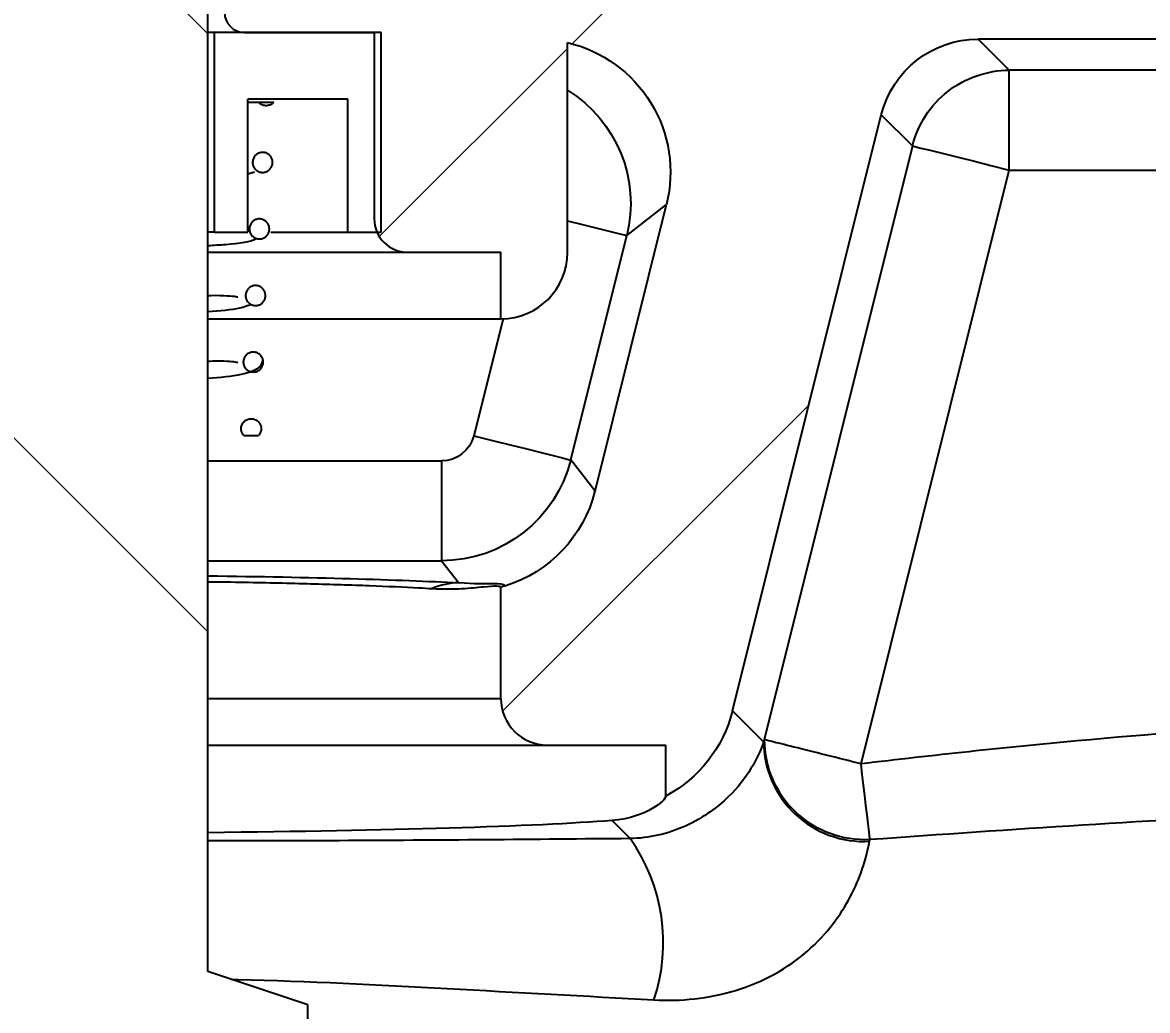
# Model space of a CAD drawing. Extents: x 0 to 1128, y 0 to 827.
# Drawn here: x 650.46 to 667.37, y 228.65 to 243.5 of the extents above; entities that cross this region are included whole.
import ezdxf

# ---------------------------------------------------------------- set-up
doc = ezdxf.new("R2010")
doc.units = 0
doc.header["$LTSCALE"] = 4
doc.header["$MEASUREMENT"] = 0
doc.header["$PDMODE"] = 3
doc.header["$PDSIZE"] = -10
doc.layers.get('0').update_dxf_attribs({"linetype": 'CONTINUOUS'})
doc.layers.get('DEFPOINTS').update_dxf_attribs({"linetype": 'CONTINUOUS'})
doc.styles.add('Daelim Dimension', font='')
doc.styles.get('Daelim Dimension').set_extended_font_data('나눔고딕')
doc.dimstyles.new('DEFAULT', dxfattribs={"dimscale": 2, "dimtxt": 2, "dimasz": 2, "dimexe": 0, "dimexo": 2, "dimgap": 1, "dimtad": 1, "dimdec": 1, "dimzin": 9, "dimdsep": 46, "dimtxsty": 'Daelim Dimension', "dimcen": 0.5, "dimclrd": 252, "dimclre": 252, "dimclrt": 3, "dimadec": 1, "dimazin": 0, "dimtfac": 1, "dimtdec": 1, "dimtix": 1, "dimtmove": 0, "dimatfit": 3, "dimfxl": 1, "dimtolj": 1, "dimtzin": 1, "dimlwd": 9, "dimlwe": 9, "dimarcsym": 0})
pattern_1 = [(45, (206.573, -181.995), (-4.494825, 4.494825), [])]

# ---------------------------------------------------------------- blocks, each defined once
blk = doc.blocks.new('*D27')
at = {"color": 5, "lineweight": 9, "ltscale": 0.5, "transparency": 16777216}
for p, q in [((717.078, 227.492), (717.078, 186.716)), ((650.744, 202.166), (650.744, 186.716)), ((654.744, 188.716), (713.078, 188.716))]:
    blk.add_line(p, q, dxfattribs=at)
at = {"color": 5, "ltscale": 0.5, "transparency": 16777216}
for points in [[(654.744, 189.383), (654.744, 188.049), (650.744, 188.716)], [(713.078, 189.383), (713.078, 188.049), (717.078, 188.716)]]:
    blk.add_solid(points, dxfattribs=at)
at = {"layer": 'DEFPOINTS', "color": 0, "ltscale": 0.5, "transparency": 16777216}
for p in [(717.078, 231.492), (650.744, 206.166), (717.078, 188.716)]:
    blk.add_point(p, dxfattribs=at)
at = {"color": 7, "ltscale": 0.5, "transparency": 16777216, "insert": (683.911, 196.159), "char_height": 10, "attachment_point": 5, "style": 'Daelim Dimension'}
blk.add_mtext('\\A1;66', dxfattribs=at)
blk = doc.blocks.new('*D29')
at = {"color": 5, "lineweight": 9, "ltscale": 0.5, "transparency": 16777216}
for p, q in [((587.943, 234.199), (587.943, 134.501)), ((796.346, 158.527), (796.346, 134.501)), ((792.346, 136.501), (591.943, 136.501))]:
    blk.add_line(p, q, dxfattribs=at)
at = {"color": 5, "ltscale": 0.5, "transparency": 16777216}
for points in [[(591.943, 137.167), (591.943, 135.834), (587.943, 136.501)], [(792.346, 137.167), (792.346, 135.834), (796.346, 136.501)]]:
    blk.add_solid(points, dxfattribs=at)
at = {"layer": 'DEFPOINTS', "color": 0, "ltscale": 0.5, "transparency": 16777216}
for p in [(587.943, 238.199), (796.346, 162.527), (587.943, 136.501)]:
    blk.add_point(p, dxfattribs=at)
at = {"color": 7, "ltscale": 0.5, "transparency": 16777216, "insert": (692.145, 143.944), "char_height": 10, "attachment_point": 5, "style": 'Daelim Dimension'}
blk.add_mtext('\\A1;208', dxfattribs=at)
blk = doc.blocks.new('*D31')
at = {"color": 5, "lineweight": 9, "ltscale": 0.5, "transparency": 16777216}
for p, q in [((628.986, 291.801), (628.986, 327.879)), ((796.346, 226.827), (796.346, 327.879)), ((792.346, 325.879), (632.986, 325.879))]:
    blk.add_line(p, q, dxfattribs=at)
at = {"color": 5, "ltscale": 0.5, "transparency": 16777216}
for points in [[(632.986, 326.546), (632.986, 325.213), (628.986, 325.879)], [(792.346, 326.546), (792.346, 325.213), (796.346, 325.879)]]:
    blk.add_solid(points, dxfattribs=at)
at = {"layer": 'DEFPOINTS', "color": 0, "ltscale": 0.5, "transparency": 16777216}
for p in [(628.986, 325.879), (628.986, 287.801), (796.346, 222.827)]:
    blk.add_point(p, dxfattribs=at)
at = {"color": 7, "ltscale": 0.5, "transparency": 16777216, "insert": (712.666, 333.323), "char_height": 10, "attachment_point": 5, "style": 'Daelim Dimension'}
blk.add_mtext('\\A1;167', dxfattribs=at)

msp = doc.modelspace()

# ---------------------------------------------------------------- hatches: boundary and pattern name
at = {"linetype": 'Continuous', "lineweight": 18}
h = msp.add_hatch(dxfattribs=at)
h.set_pattern_fill('ANSI31', scale=50.853136, style=0)
h.set_pattern_definition(pattern_1)
edge = h.paths.add_edge_path(flags=0)
edge.add_spline(control_points=[(703.915, 250.132), (703.869, 250.112), (703.823, 250.094), (703.776, 250.078), (703.714, 250.056), (703.65, 250.037), (703.586, 250.021)], knot_values=[0.002326, 0.002326, 0.002326, 0.002326, 0.002474, 0.002474, 0.002474, 0.002673, 0.002673, 0.002673, 0.002673], weights=[1, 1, 1, 1, 1, 1, 1], degree=3, periodic=0)
edge.add_spline(control_points=[(703.586, 250.021), (703.368, 249.969), (703.156, 249.877), (702.969, 249.756), (702.781, 249.634), (702.611, 249.478), (702.474, 249.301), (702.337, 249.123), (702.229, 248.92), (702.158, 248.708), (702.137, 248.643), (702.119, 248.577), (702.104, 248.51)], knot_values=[0, 0, 0, 0, 0.000671, 0.000671, 0.000671, 0.001342, 0.001342, 0.001342, 0.002013, 0.002013, 0.002013, 0.002216, 0.002216, 0.002216, 0.002216], weights=[1, 1, 1, 1, 1, 1, 1, 1, 1, 1, 1, 1, 1], degree=3, periodic=0)
edge.add_arc((695.556, 249.961), 6.707, 270, 347.5006, ccw=False)
edge.add_line((695.556, 243.254), (664.824, 243.254))
edge.add_ellipse((664.826, 241.752), major_axis=(1.063, -1.063), ratio=0.998783, start_angle=135.0349, end_angle=210.9569)
edge.add_line((663.368, 242.117), (661.133, 233.158))
edge.add_ellipse((659.189, 233.646), major_axis=(1.417, -1.417), ratio=0.998783, start_angle=-17.0414, end_angle=30.9569, ccw=False)
edge.add_line((660.129, 231.876), (660.129, 232.643))
edge.add_line((660.129, 232.643), (658.352, 232.643))
edge.add_arc((658.352, 233.344), 0.701, 180, 270, ccw=False)
edge.add_line((657.652, 233.344), (657.652, 235.014))
edge.add_spline(control_points=[(657.652, 235.014), (657.671, 235.021), (657.691, 235.028), (657.712, 235.034)], knot_values=[0.001091, 0.001091, 0.001091, 0.001091, 0.001154, 0.001154, 0.001154, 0.001154], weights=[1, 1, 1, 1], degree=3, periodic=0)
edge.add_ellipse((657.122, 236.949), major_axis=(1.234, -1.579), ratio=0.99902, start_angle=339.0884, end_angle=397.9667)
edge.add_line((659.066, 236.462), (660.14, 240.769))
edge.add_ellipse((658.196, 241.251), major_axis=(1.58, 1.234), ratio=0.998395, start_angle=308.0384, end_angle=398.8553)
edge.add_line((658.653, 243.202), (658.653, 240.051))
edge.add_arc((657.652, 240.051), 1.001, 270, 360, ccw=False)
edge.add_line((657.652, 239.05), (657.652, 239.05))
edge.add_line((657.652, 239.05), (657.652, 240.051))
edge.add_line((657.652, 240.051), (656.25, 240.051))
edge.add_arc((656.25, 240.552), 0.501, 180, 270, ccw=False)
edge.add_line((655.75, 240.552), (655.75, 243.355))
edge.add_line((655.75, 243.355), (653.798, 243.355))
edge.add_arc((653.798, 243.655), 0.3, 180, 270, ccw=False)
edge.add_line((653.497, 243.655), (653.497, 245.957))
edge.add_line((653.497, 245.957), (695.556, 245.957))
edge.add_arc((695.556, 249.961), 4.004, 270, 360)
edge.add_line((699.56, 249.961), (699.56, 262.475))
edge.add_line((699.56, 262.475), (700.061, 262.975))
edge.add_line((700.061, 262.975), (701.937, 262.975))
edge.add_line((701.937, 262.975), (703.189, 261.724))
edge.add_line((703.189, 261.724), (703.189, 255.968))
edge.add_line((703.189, 255.968), (703.83, 254.783))
edge.add_arc((703.214, 254.449), 0.701, 360, 388.4205, ccw=False)
edge.add_line((703.915, 254.449), (703.915, 250.132))
h = msp.add_hatch(dxfattribs=at)
h.set_pattern_fill('ANSI31', scale=50.853136, style=0)
h.set_pattern_definition(pattern_1)
edge = h.paths.add_edge_path(flags=0)
edge.add_line((704.315, 233.242), (704.315, 231.742))
edge.add_line((704.315, 231.742), (729.842, 231.742))
edge.add_line((729.842, 231.742), (729.842, 234.276))
edge.add_ellipse((728.089, 235.247), major_axis=(1.417, -1.417), ratio=0.998783, start_angle=16.0191, end_angle=44.9651)
edge.add_line((730.092, 235.245), (730.092, 244.459))
edge.add_line((730.092, 244.459), (730.242, 244.459))
edge.add_line((730.242, 244.459), (730.242, 254.449))
edge.add_arc((730.943, 254.449), 0.701, 511.5795, 540, ccw=False)
edge.add_line((730.326, 254.783), (730.968, 255.968))
edge.add_line((730.968, 255.968), (730.968, 261.724))
edge.add_line((730.968, 261.724), (732.219, 262.975))
edge.add_line((732.219, 262.975), (734.096, 262.975))
edge.add_line((734.096, 262.975), (734.597, 262.475))
edge.add_line((734.597, 262.475), (734.597, 249.467))
edge.add_arc((738.601, 249.467), 4.004, 540, 602.8993)
edge.add_arc((736.549, 245.457), 0.501, 360, 422.8993, ccw=False)
edge.add_line((737.049, 245.457), (737.049, 212.222))
edge.add_arc((736.549, 212.222), 0.501, 270, 360, ccw=False)
edge.add_line((736.549, 211.722), (704.523, 211.722))
edge.add_spline(control_points=[(704.523, 211.722), (704.466, 211.722), (704.408, 211.732), (704.355, 211.751), (704.302, 211.77), (704.252, 211.798), (704.208, 211.833), (704.165, 211.868), (704.127, 211.911), (704.097, 211.959), (704.068, 212.007), (704.046, 212.06), (704.034, 212.115)], knot_values=[0, 0, 0, 0, 0.000171, 0.000171, 0.000171, 0.000338, 0.000338, 0.000338, 0.000506, 0.000506, 0.000506, 0.000674, 0.000674, 0.000674, 0.000674], weights=[1, 1, 1, 1, 1, 1, 1, 1, 1, 1, 1, 1, 1], degree=3, periodic=0)
edge.add_spline(control_points=[(704.034, 212.115), (703.727, 213.515), (703.198, 214.884), (702.474, 216.121), (701.685, 217.471), (700.649, 218.694), (699.477, 219.729), (697.871, 221.147), (695.975, 222.26), (694.002, 223.096), (691.028, 224.355), (687.788, 225.045), (684.57, 225.311), (681.207, 225.588), (677.823, 225.436), (674.449, 225.436), (673.308, 225.436), (672.167, 225.459), (671.026, 225.434), (670.244, 225.417), (669.455, 225.262), (668.724, 224.986), (667.992, 224.711), (667.298, 224.305), (666.699, 223.804), (666.098, 223.301), (665.575, 222.688), (665.174, 222.015), (664.925, 221.598), (664.719, 221.151), (664.562, 220.691)], knot_values=[0.000395, 0.000395, 0.000395, 0.000395, 0.004689, 0.004689, 0.004689, 0.009368, 0.009368, 0.009368, 0.015799, 0.015799, 0.015799, 0.025522, 0.025522, 0.025522, 0.035593, 0.035593, 0.035593, 0.038999, 0.038999, 0.038999, 0.041366, 0.041366, 0.041366, 0.043733, 0.043733, 0.043733, 0.046104, 0.046104, 0.046104, 0.047574, 0.047574, 0.047574, 0.047574], weights=[1, 1, 1, 1, 1, 1, 1, 1, 1, 1, 1, 1, 1, 1, 1, 1, 1, 1, 1, 1, 1, 1, 1, 1, 1, 1, 1, 1, 1, 1, 1], degree=3, periodic=0)
edge.add_line((664.562, 220.691), (664.562, 219.93))
edge.add_spline(control_points=[(664.562, 219.93), (664.472, 219.84), (664.382, 219.751), (664.293, 219.661), (664.216, 219.584), (664.139, 219.507), (664.062, 219.43)], knot_values=[0.023427, 0.023427, 0.023427, 0.023427, 0.023808, 0.023808, 0.023808, 0.024134, 0.024134, 0.024134, 0.024134], weights=[1, 1, 1, 1, 1, 1, 1], degree=3, periodic=0)
edge.add_line((664.062, 219.43), (662.256, 219.43))
edge.add_line((662.256, 219.43), (662.256, 220.931))
edge.add_line((662.256, 220.931), (661.456, 220.931))
edge.add_arc((661.456, 221.231), 0.3, 180, 270, ccw=False)
edge.add_line((661.155, 221.231), (661.155, 222.433))
edge.add_line((661.155, 222.433), (660.129, 223.025))
edge.add_line((660.129, 223.025), (660.129, 225.963))
edge.add_spline(control_points=[(660.129, 225.963), (660.195, 225.998), (660.263, 226.027), (660.333, 226.052), (660.492, 226.108), (660.662, 226.137), (660.83, 226.137)], knot_values=[0.001632, 0.001632, 0.001632, 0.001632, 0.001855, 0.001855, 0.001855, 0.002363, 0.002363, 0.002363, 0.002363], weights=[1, 1, 1, 1, 1, 1, 1], degree=3, periodic=0)
edge.add_line((660.83, 226.137), (661.257, 226.137))
edge.add_ellipse((661.254, 224.133), major_axis=(-1.417, -1.417), ratio=0.998783, start_angle=182.2539, end_angle=224.9651, ccw=False)
edge.add_spline(control_points=[(662.615, 225.605), (662.738, 225.491), (662.883, 225.397), (663.037, 225.33), (663.191, 225.264), (663.359, 225.223), (663.526, 225.211), (663.694, 225.199), (663.866, 225.215), (664.028, 225.259), (664.19, 225.304), (664.347, 225.376), (664.486, 225.472), (664.543, 225.511), (664.597, 225.554), (664.648, 225.6)], knot_values=[0, 0, 0, 0, 0.000503, 0.000503, 0.000503, 0.001007, 0.001007, 0.001007, 0.00151, 0.00151, 0.00151, 0.002014, 0.002014, 0.002014, 0.002218, 0.002218, 0.002218, 0.002218], weights=[1, 1, 1, 1, 1, 1, 1, 1, 1, 1, 1, 1, 1, 1, 1, 1], degree=3, periodic=0)
edge.add_spline(control_points=[(664.648, 225.6), (665.098, 226.011), (665.589, 226.381), (666.108, 226.7), (667.034, 227.269), (668.071, 227.687), (669.133, 227.917), (671.605, 228.455), (674.19, 228.139), (676.72, 228.139), (679.928, 228.138), (683.156, 228.238), (686.34, 227.845), (689.608, 227.443), (692.876, 226.611), (695.863, 225.227)], knot_values=[0.015157, 0.015157, 0.015157, 0.015157, 0.017002, 0.017002, 0.017002, 0.020302, 0.020302, 0.020302, 0.028005, 0.028005, 0.028005, 0.037772, 0.037772, 0.037772, 0.047869, 0.047869, 0.047869, 0.047869], weights=[1, 1, 1, 1, 1, 1, 1, 1, 1, 1, 1, 1, 1, 1, 1, 1], degree=3, periodic=0)
edge.add_spline(control_points=[(695.863, 225.227), (696.016, 225.156), (696.183, 225.111), (696.351, 225.095), (696.518, 225.078), (696.691, 225.091), (696.854, 225.131), (697.017, 225.171), (697.176, 225.24), (697.317, 225.332), (697.457, 225.424), (697.584, 225.541), (697.687, 225.675), (697.752, 225.76), (697.809, 225.853), (697.854, 225.95)], knot_values=[0, 0, 0, 0, 0.000504, 0.000504, 0.000504, 0.001008, 0.001008, 0.001008, 0.001512, 0.001512, 0.001512, 0.002016, 0.002016, 0.002016, 0.002335, 0.002335, 0.002335, 0.002335], weights=[1, 1, 1, 1, 1, 1, 1, 1, 1, 1, 1, 1, 1, 1, 1, 1], degree=3, periodic=0)
edge.add_line((697.854, 225.95), (699.932, 230.37))
edge.add_ellipse((704.463, 228.236), major_axis=(-2.685, 4.229), ratio=0.999146, start_angle=-30.7384, end_angle=32.3883, ccw=False)
h = msp.add_hatch(dxfattribs=at)
h.set_pattern_fill('ANSI31', scale=50.853136, angle=90, style=0)
h.set_pattern_definition([(135, (206.573, -181.995), (-4.494825, -4.494825), [])])
h.paths.add_polyline_path([(648.892, 252.077), (648.892, 252.2), (649.243, 252.403), (649.243, 252.576), (648.892, 252.778), (648.892, 252.901), (649.243, 253.103), (649.243, 253.276), (648.892, 253.479), (648.892, 253.602), (649.243, 253.804), (649.243, 253.977), (648.892, 254.179), (648.892, 254.303), (649.243, 254.505), (649.243, 254.678), (649.089, 254.766), (652.4, 254.766), (652.596, 254.653), (652.596, 254.53), (652.246, 254.327), (652.246, 254.154), (652.596, 253.952), (652.596, 253.829), (652.246, 253.627), (652.246, 253.454), (652.596, 253.251), (652.596, 253.128), (652.246, 252.926), (652.246, 252.753), (652.596, 252.551), (652.596, 252.427), (652.246, 252.225), (652.246, 252.052), (652.596, 251.85), (652.596, 251.727), (652.246, 251.524), (652.246, 251.352), (652.596, 251.149), (652.596, 251.026), (652.246, 250.824), (652.246, 250.651), (652.596, 250.449), (652.596, 250.325), (652.246, 250.123), (652.246, 249.95), (652.596, 249.748), (652.596, 249.261), (652.997, 249.261), (653.247, 246.758), (653.247, 229.24), (654.749, 228.739), (654.749, 226.437), (655.599, 226.437), (657.001, 225.436), (657.001, 224.735), (655.249, 224.735), (655.249, 221.131), (657.001, 221.131), (657.001, 215.726), (656.15, 215.726), (656.15, 213.223), (645.339, 213.223), (645.339, 215.726), (644.488, 215.726), (644.488, 221.131), (646.24, 221.131), (646.24, 224.735), (644.488, 224.735), (644.488, 225.436), (645.889, 226.437), (646.74, 226.437), (646.74, 228.739), (648.242, 229.24), (648.242, 246.758), (648.492, 249.261), (648.892, 249.261), (648.892, 249.397), (649.243, 249.6), (649.243, 249.773), (648.892, 249.975), (648.892, 250.098), (649.243, 250.3), (649.243, 250.473), (648.892, 250.676), (648.892, 250.799), (649.243, 251.001), (649.243, 251.174), (648.892, 251.376), (648.892, 251.5), (649.243, 251.702), (649.243, 251.875)], flags=0)

# ---------------------------------------------------------------- linework, layer by layer
at = {"color": 7, "linetype": 'Continuous', "lineweight": 25}
for p, q in [((653.247, 229.24), (653.247, 246.758)), ((653.347, 243.355), (653.247, 243.355)), ((653.347, 240.351), (653.347, 243.355)), ((655.85, 243.355), (653.347, 243.355)), ((653.798, 243.355), (655.75, 243.355)), ((655.75, 240.552), (655.75, 243.355)), ((655.85, 240.351), (655.85, 243.355)), ((658.653, 240.051), (658.653, 243.202)), ((665.291, 242.788), (664.824, 243.254)), ((695.556, 243.254), (664.824, 243.254)), ((689.099, 242.788), (665.291, 242.788)), ((653.848, 240.351), (653.848, 242.354)), ((655.349, 242.354), (653.848, 242.354)), ((654.237, 242.304), (654.011, 242.304)), ((655.349, 240.351), (655.349, 242.354)), ((661.133, 233.158), (663.368, 242.117)), ((663.368, 242.117), (663.836, 241.65)), ((663.836, 241.65), (661.608, 232.724)), ((653.951, 241.255), (653.848, 241.225)), ((663.064, 232.361), (665.291, 241.287)), ((665.291, 241.287), (689.099, 241.287)), ((659.066, 236.462), (660.14, 240.769)), ((659.543, 240.302), (660.14, 240.769)), ((653.347, 240.351), (653.247, 240.351)), ((653.347, 240.351), (653.848, 240.351)), ((654.193, 240.351), (655.349, 240.351)), ((655.349, 240.351), (655.85, 240.351)), ((658.701, 236.929), (659.543, 240.302)), ((653.247, 240.051), (656.25, 240.051)), ((656.25, 240.051), (657.652, 240.051)), ((657.652, 239.05), (657.652, 240.051)), ((653.247, 239.05), (657.652, 239.05)), ((657.652, 239.05), (657.652, 239.05)), ((653.787, 237.298), (654.01, 237.298)), ((656.76, 236.913), (656.76, 235.413)), ((659.066, 236.462), (658.701, 236.929)), ((656.76, 235.413), (657.018, 235.081)), ((657.652, 233.344), (657.652, 235.014)), ((661.599, 232.692), (661.133, 233.158)), ((653.247, 232.643), (658.352, 232.643)), ((658.352, 232.643), (660.129, 232.643)), ((660.129, 231.876), (660.129, 232.643)), ((659.324, 231.51), (659.596, 231.237)), ((654.749, 228.739), (653.247, 229.24)), ((654.749, 226.437), (654.749, 228.739))]:
    msp.add_line(p, q, dxfattribs=at)
at = {"color": 8, "linetype": 'Continuous', "lineweight": 25}
for p, q in [((657.684, 239.051), (657.245, 237.292)), ((656.76, 236.913), (653.247, 236.913)), ((653.247, 235.413), (656.76, 235.413)), ((653.247, 233.344), (657.652, 233.344))]:
    msp.add_line(p, q, dxfattribs=at)
at = {"color": 7, "linetype": 'Continuous', "lineweight": 25, "flags": 128}
for points in [[(663.836, 241.65), (663.874, 241.641), (663.964, 241.618), (664.102, 241.584), (664.283, 241.539), (664.501, 241.484), (664.748, 241.423), (665.014, 241.356), (665.291, 241.287)], [(657.245, 237.292), (657.523, 237.223), (657.791, 237.156), (658.039, 237.094), (658.257, 237.04), (658.438, 236.994), (658.576, 236.96), (658.665, 236.938), (658.701, 236.929)], [(663.197, 231.227), (663.184, 231.338), (663.17, 231.461), (663.154, 231.594), (663.137, 231.737), (663.12, 231.886), (663.101, 232.041), (663.082, 232.2), (663.064, 232.361)]]:
    msp.add_lwpolyline(points, dxfattribs=at)
at = {"color": 8, "linetype": 'Continuous', "lineweight": 25, "flags": 128}
msp.add_lwpolyline([(658.653, 240.524), (658.88, 240.468), (659.099, 240.413), (659.28, 240.368), (659.418, 240.334), (659.506, 240.311), (659.543, 240.302)], dxfattribs=at)
at = {"color": 7, "linetype": 'Continuous', "lineweight": 25}
for centre, radius, start, end in [((653.798, 243.655), 0.3, 180, 270), ((656.25, 240.552), 0.501, 180, 270), ((657.652, 240.051), 1.001, 270, 0), ((657.045, 233.971), 1.111, 91.3772, 112.6837), ((658.352, 233.344), 0.701, 180, 270), ((663.109, 232.704), 1.51, 180.436, 273.1262), ((663.117, 232.734), 1.509, 180.3936, 273.0302), ((657.389, 229.676), 2.703, 341.3902, 35.279)]:
    msp.add_arc(centre, radius, start, end, dxfattribs=at)
at = {"color": 7, "linetype": 'Continuous', "lineweight": 25, "extrusion": (-8.87513e-15, -6.93248e-15, -1)}
msp.add_ellipse((658.196, 241.251), major_axis=(1.58, 1.234), ratio=0.998395, start_param=5.605032, end_param=7.190086, dxfattribs=at)
at = {"color": 7, "linetype": 'Continuous', "lineweight": 25, "extrusion": (-5.31091e-15, 5.31091e-15, -1)}
msp.add_ellipse((664.826, 241.752), major_axis=(1.063, -1.063), ratio=0.998783, start_param=2.601292, end_param=3.926382, dxfattribs=at)
at = {"color": 8, "linetype": 'Continuous', "lineweight": 25, "extrusion": (0, 0, -1)}
for centre, major_axis, ratio, start_param, end_param in [((657.601, 240.786), (-1.232, 1.578), 0.999198, 1.21747, 2.477695), ((650.744, 234.944), (-7.408, 0), 0.034921, 1.915415, 2.581001)]:
    msp.add_ellipse(centre, major_axis=major_axis, ratio=ratio, start_param=start_param, end_param=end_param, dxfattribs=at)
at = {"color": 7, "linetype": 'Continuous', "lineweight": 25, "extrusion": (0, 0, -1)}
for centre, major_axis, ratio, start_param, end_param in [((656.759, 237.414), (0.308, -0.395), 0.99902, 5.620543, 6.945827), ((656.759, 237.414), (-1.578, -1.232), 0.99951, 4.049747, 5.375031), ((650.744, 231.642), (-9.385, 0), 0.034921, 3.558817, 4.442456)]:
    msp.add_ellipse(centre, major_axis=major_axis, ratio=ratio, start_param=start_param, end_param=end_param, dxfattribs=at)
at = {"color": 7, "linetype": 'Continuous', "lineweight": 25, "extrusion": (-6.93682e-15, 8.88069e-15, -1)}
msp.add_ellipse((657.122, 236.949), major_axis=(1.234, -1.579), ratio=0.99902, start_param=5.620542, end_param=6.648161, dxfattribs=at)
at = {"color": 7, "linetype": 'Continuous', "lineweight": 25, "extrusion": (-3.98318e-15, 3.98318e-15, -1)}
msp.add_ellipse((659.189, 233.646), major_axis=(1.417, -1.417), ratio=0.998783, start_param=5.742885, end_param=6.580613, dxfattribs=at)
at = {"color": 7, "linetype": 'Continuous', "lineweight": 25}
for points, knots in [([(663.836, 241.65), (663.916, 241.972), (664.107, 242.265), (664.629, 242.673), (664.96, 242.787), (665.291, 242.788)], [0, 0, 0, 0, 0.5, 0.5, 1, 1, 1, 1]), ([(665.291, 241.287), (665.291, 241.479), (665.291, 241.671), (665.291, 242.028), (665.291, 242.192), (665.291, 242.468), (665.291, 242.581), (665.291, 242.737), (665.291, 242.781), (665.291, 242.788)], [0, 0, 0, 0, 0.25, 0.25, 0.5, 0.5, 0.75, 0.75, 1, 1, 1, 1]), ([(654.011, 242.304), (654.003, 242.304), (653.99, 242.304), (653.884, 242.304), (653.848, 242.304)], [0, 0, 0, 0, 0.660493, 1, 1, 1, 1]), ([(654.237, 242.304), (654.232, 242.299), (654.228, 242.295), (654.223, 242.29), (654.21, 242.279), (654.195, 242.27), (654.179, 242.264), (654.164, 242.258), (654.147, 242.254), (654.13, 242.254), (654.119, 242.253), (654.109, 242.254), (654.098, 242.256), (654.081, 242.258), (654.065, 242.264), (654.05, 242.272), (654.036, 242.281), (654.022, 242.291), (654.011, 242.304), (654.011, 242.304), (654.011, 242.304), (654.011, 242.304)], [0.0007882669, 0.0007882669, 0.0007882669, 0.0007882669, 0.0008077251, 0.0008077251, 0.0008077251, 0.0008581526, 0.0008581526, 0.0008581526, 0.0009087393, 0.0009087393, 0.0009087393, 0.0009402963, 0.0009402963, 0.0009402963, 0.0009909526, 0.0009909526, 0.0009909526, 0.0010416149, 0.0010416149, 0.0010416149, 0.0010417585, 0.0010417585, 0.0010417585, 0.0010417585]), ([(654.004, 241.267), (653.989, 241.274), (653.975, 241.284), (653.963, 241.296), (653.952, 241.308), (653.942, 241.322), (653.934, 241.338), (653.927, 241.353), (653.922, 241.37), (653.921, 241.386), (653.919, 241.403), (653.92, 241.42), (653.924, 241.437), (653.928, 241.453), (653.935, 241.469), (653.944, 241.483), (653.953, 241.497), (653.964, 241.51), (653.978, 241.52), (653.991, 241.531), (654.006, 241.539), (654.022, 241.544), (654.038, 241.55), (654.055, 241.552), (654.072, 241.552), (654.089, 241.552), (654.106, 241.549), (654.122, 241.543), (654.138, 241.538), (654.153, 241.529), (654.166, 241.518), (654.179, 241.508), (654.19, 241.495), (654.199, 241.48), (654.208, 241.466), (654.214, 241.45), (654.218, 241.433), (654.221, 241.417), (654.222, 241.4), (654.22, 241.383), (654.217, 241.366), (654.212, 241.35), (654.205, 241.335), (654.197, 241.32), (654.187, 241.306), (654.175, 241.294), (654.163, 241.282), (654.149, 241.273), (654.133, 241.266), (654.118, 241.258), (654.101, 241.254), (654.085, 241.252), (654.068, 241.251), (654.051, 241.252), (654.034, 241.256), (654.024, 241.259), (654.014, 241.262), (654.004, 241.267)], [0, 0, 0, 0, 0.000050438, 0.000050438, 0.000050438, 0.000100878, 0.000100878, 0.000100878, 0.0001512889, 0.0001512889, 0.0001512889, 0.0002016756, 0.0002016756, 0.0002016756, 0.0002520624, 0.0002520624, 0.0002520624, 0.0003024724, 0.0003024724, 0.0003024724, 0.00035292, 0.00035292, 0.00035292, 0.0004034061, 0.0004034061, 0.0004034061, 0.0004539156, 0.0004539156, 0.0004539156, 0.0005044219, 0.0005044219, 0.0005044219, 0.0005548972, 0.0005548972, 0.0005548972, 0.0006053261, 0.0006053261, 0.0006053261, 0.0006557146, 0.0006557146, 0.0006557146, 0.0007060888, 0.0007060888, 0.0007060888, 0.0007564822, 0.0007564822, 0.0007564822, 0.0008069195, 0.0008069195, 0.0008069195, 0.000857404, 0.000857404, 0.000857404, 0.0009079167, 0.0009079167, 0.0009079167, 0.0009393213, 0.0009393213, 0.0009393213, 0.0009393213]), ([(653.92, 240.291), (653.908, 240.302), (653.897, 240.316), (653.889, 240.331), (653.882, 240.346), (653.876, 240.362), (653.874, 240.379), (653.871, 240.395), (653.871, 240.413), (653.875, 240.429), (653.878, 240.446), (653.884, 240.462), (653.892, 240.477), (653.901, 240.491), (653.912, 240.505), (653.924, 240.516), (653.937, 240.526), (653.952, 240.535), (653.968, 240.541), (653.983, 240.548), (654, 240.551), (654.017, 240.552), (654.034, 240.552), (654.051, 240.55), (654.067, 240.545), (654.083, 240.54), (654.098, 240.532), (654.112, 240.522), (654.125, 240.512), (654.137, 240.499), (654.147, 240.485), (654.156, 240.471), (654.163, 240.456), (654.167, 240.439), (654.171, 240.423), (654.173, 240.406), (654.172, 240.389), (654.17, 240.372), (654.166, 240.355), (654.159, 240.34), (654.152, 240.325), (654.143, 240.31), (654.131, 240.298), (654.119, 240.286), (654.106, 240.275), (654.091, 240.268), (654.076, 240.26), (654.059, 240.255), (654.043, 240.252), (654.026, 240.25), (654.009, 240.251), (653.992, 240.254), (653.976, 240.257), (653.96, 240.263), (653.945, 240.272), (653.936, 240.277), (653.928, 240.284), (653.92, 240.291)], [0, 0, 0, 0, 0.0000504008, 0.0000504008, 0.0000504008, 0.0001007973, 0.0001007973, 0.0001007973, 0.000151256, 0.000151256, 0.000151256, 0.0002017673, 0.0002017673, 0.0002017673, 0.000252273, 0.000252273, 0.000252273, 0.0003027181, 0.0003027181, 0.0003027181, 0.0003530773, 0.0003530773, 0.0003530773, 0.0004033646, 0.0004033646, 0.0004033646, 0.0004536246, 0.0004536246, 0.0004536246, 0.0005039109, 0.0005039109, 0.0005039109, 0.000554264, 0.000554264, 0.000554264, 0.0006046961, 0.0006046961, 0.0006046961, 0.000655187, 0.000655187, 0.000655187, 0.0007056923, 0.0007056923, 0.0007056923, 0.0007561612, 0.0007561612, 0.0007561612, 0.0008065566, 0.0008065566, 0.0008065566, 0.0008568719, 0.0008568719, 0.0008568719, 0.0009071353, 0.0009071353, 0.0009071353, 0.0009381876, 0.0009381876, 0.0009381876, 0.0009381876]), ([(653.977, 240.26), (653.972, 240.256), (653.913, 240.204), (653.654, 240.173), (653.339, 240.152), (653.247, 240.145)], [0, 0, 0, 0, 0.061404, 0.725438, 1, 1, 1, 1]), ([(653.247, 239.402), (653.264, 239.403), (653.478, 239.406), (653.643, 239.392), (653.689, 239.381), (653.697, 239.379)], [0, 0, 0, 0, 0.067391, 0.840485, 1, 1, 1, 1]), ([(653.835, 239.325), (653.827, 239.339), (653.821, 239.356), (653.818, 239.372), (653.815, 239.389), (653.814, 239.406), (653.817, 239.423), (653.819, 239.44), (653.825, 239.456), (653.833, 239.471), (653.841, 239.486), (653.851, 239.5), (653.864, 239.511), (653.876, 239.523), (653.891, 239.532), (653.906, 239.539), (653.922, 239.545), (653.938, 239.549), (653.955, 239.55), (653.972, 239.551), (653.989, 239.549), (654.005, 239.545), (654.021, 239.54), (654.036, 239.533), (654.05, 239.523), (654.063, 239.514), (654.076, 239.502), (654.085, 239.488), (654.095, 239.475), (654.103, 239.459), (654.108, 239.443), (654.112, 239.427), (654.115, 239.41), (654.114, 239.393), (654.113, 239.376), (654.109, 239.359), (654.103, 239.343), (654.097, 239.328), (654.087, 239.313), (654.076, 239.3), (654.065, 239.287), (654.052, 239.277), (654.037, 239.268), (654.022, 239.26), (654.006, 239.255), (653.989, 239.252), (653.973, 239.249), (653.956, 239.249), (653.94, 239.252), (653.923, 239.255), (653.907, 239.26), (653.892, 239.268), (653.878, 239.276), (653.865, 239.287), (653.853, 239.299), (653.847, 239.307), (653.84, 239.316), (653.835, 239.325)], [0, 0, 0, 0, 0.0000506739, 0.0000506739, 0.0000506739, 0.0001013417, 0.0001013417, 0.0001013417, 0.0001520846, 0.0001520846, 0.0001520846, 0.0002027241, 0.0002027241, 0.0002027241, 0.0002530926, 0.0002530926, 0.0002530926, 0.000303147, 0.000303147, 0.000303147, 0.0003529851, 0.0003529851, 0.0003529851, 0.0004027962, 0.0004027962, 0.0004027962, 0.0004527768, 0.0004527768, 0.0004527768, 0.0005030482, 0.0005030482, 0.0005030482, 0.0005536077, 0.0005536077, 0.0005536077, 0.0006043286, 0.0006043286, 0.0006043286, 0.0006550131, 0.0006550131, 0.0006550131, 0.0007054777, 0.0007054777, 0.0007054777, 0.0007556351, 0.0007556351, 0.0007556351, 0.0008055324, 0.0008055324, 0.0008055324, 0.0008553299, 0.0008553299, 0.0008553299, 0.0009052308, 0.0009052308, 0.0009052308, 0.0009359697, 0.0009359697, 0.0009359697, 0.0009359697]), ([(653.893, 239.268), (653.845, 239.247), (653.717, 239.191), (653.427, 239.169), (653.247, 239.155)], [0, 0, 0, 0, 0.3801416, 1, 1, 1, 1]), ([(653.784, 238.367), (653.78, 238.384), (653.78, 238.401), (653.782, 238.418), (653.784, 238.435), (653.789, 238.451), (653.796, 238.467), (653.804, 238.482), (653.814, 238.496), (653.826, 238.507), (653.838, 238.519), (653.852, 238.529), (653.867, 238.536), (653.883, 238.543), (653.899, 238.548), (653.916, 238.549), (653.933, 238.551), (653.95, 238.55), (653.966, 238.546), (653.982, 238.542), (653.998, 238.535), (654.012, 238.526), (654.026, 238.517), (654.039, 238.505), (654.049, 238.492), (654.059, 238.478), (654.067, 238.463), (654.073, 238.447), (654.078, 238.431), (654.081, 238.414), (654.08, 238.397), (654.08, 238.38), (654.077, 238.363), (654.071, 238.348), (654.065, 238.332), (654.056, 238.317), (654.046, 238.304), (654.035, 238.291), (654.022, 238.279), (654.007, 238.271), (653.993, 238.262), (653.977, 238.256), (653.96, 238.252), (653.944, 238.249), (653.927, 238.249), (653.91, 238.251), (653.894, 238.253), (653.877, 238.258), (653.862, 238.266), (653.847, 238.273), (653.834, 238.284), (653.822, 238.296), (653.811, 238.308), (653.801, 238.322), (653.794, 238.338), (653.79, 238.347), (653.786, 238.357), (653.784, 238.367)], [0, 0, 0, 0, 0.0000505732, 0.0000505732, 0.0000505732, 0.000101147, 0.000101147, 0.000101147, 0.0001517047, 0.0001517047, 0.0001517047, 0.0002021507, 0.0002021507, 0.0002021507, 0.0002524438, 0.0002524438, 0.0002524438, 0.0003026126, 0.0003026126, 0.0003026126, 0.0003527389, 0.0003527389, 0.0003527389, 0.0004029197, 0.0004029197, 0.0004029197, 0.0004532261, 0.0004532261, 0.0004532261, 0.000503675, 0.000503675, 0.000503675, 0.0005542239, 0.0005542239, 0.0005542239, 0.0006047878, 0.0006047878, 0.0006047878, 0.0006552751, 0.0006552751, 0.0006552751, 0.0007056258, 0.0007056258, 0.0007056258, 0.0007558376, 0.0007558376, 0.0007558376, 0.0008059687, 0.0008059687, 0.0008059687, 0.0008561141, 0.0008561141, 0.0008561141, 0.000906365, 0.000906365, 0.000906365, 0.0009375385, 0.0009375385, 0.0009375385, 0.0009375385]), ([(654.076, 238.439), (654.064, 238.394), (654.041, 238.307), (653.766, 238.197), (653.43, 238.168), (653.247, 238.152)], [0, 0, 0, 0, 0.331598, 0.636325, 1, 1, 1, 1]), ([(653.247, 238.415), (653.295, 238.416), (653.507, 238.421), (653.654, 238.408), (653.69, 238.396), (653.696, 238.393)], [0, 0, 0, 0, 0.1937759, 0.8580947, 1, 1, 1, 1]), ([(653.787, 237.298), (653.778, 237.309), (653.77, 237.321), (653.763, 237.334), (653.756, 237.349), (653.751, 237.366), (653.75, 237.382), (653.748, 237.393), (653.748, 237.403), (653.749, 237.414), (653.751, 237.431), (653.756, 237.447), (653.763, 237.463), (653.77, 237.478), (653.78, 237.492), (653.792, 237.504), (653.803, 237.516), (653.817, 237.526), (653.832, 237.534), (653.848, 237.541), (653.864, 237.546), (653.881, 237.548), (653.898, 237.55), (653.915, 237.55), (653.931, 237.546), (653.948, 237.542), (653.964, 237.536), (653.978, 237.527), (653.993, 237.518), (654.006, 237.507), (654.016, 237.494), (654.027, 237.481), (654.035, 237.466), (654.041, 237.45), (654.046, 237.434), (654.049, 237.417), (654.049, 237.4), (654.05, 237.383), (654.047, 237.366), (654.041, 237.35), (654.036, 237.334), (654.027, 237.319), (654.017, 237.306), (654.015, 237.303), (654.013, 237.301), (654.01, 237.298)], [0.0008146202, 0.0008146202, 0.0008146202, 0.0008146202, 0.0008576551, 0.0008576551, 0.0008576551, 0.0009080012, 0.0009080012, 0.0009080012, 0.0009391626, 0.0009391626, 0.0009391626, 0.0009896308, 0.0009896308, 0.0009896308, 0.0010400966, 0.0010400966, 0.0010400966, 0.0010905957, 0.0010905957, 0.0010905957, 0.0011411144, 0.0011411144, 0.0011411144, 0.0011916201, 0.0011916201, 0.0011916201, 0.0012420855, 0.0012420855, 0.0012420855, 0.0012924981, 0.0012924981, 0.0012924981, 0.001342866, 0.001342866, 0.001342866, 0.0013932168, 0.0013932168, 0.0013932168, 0.0014435878, 0.0014435878, 0.0014435878, 0.0014940103, 0.0014940103, 0.0014940103, 0.0015041573, 0.0015041573, 0.0015041573, 0.0015041573]), ([(653.247, 235.099), (653.432, 235.097), (653.982, 235.089), (654.811, 235.07), (655.697, 235.041), (656.276, 235.016), (656.551, 235), (656.617, 234.996)], [0, 0, 0, 0, 0.13303, 0.394653, 0.656368, 0.918084, 1, 1, 1, 1]), ([(656.617, 234.996), (656.786, 234.986), (656.934, 234.989), (657.191, 235.003), (657.299, 235.014), (657.474, 235.031), (657.541, 235.036), (657.629, 235.035), (657.652, 235.028), (657.652, 235.014)], [0, 0, 0, 0, 0.25, 0.25, 0.5, 0.5, 0.75, 0.75, 1, 1, 1, 1]), ([(657.712, 235.034), (657.701, 235.059), (657.64, 235.067), (657.413, 235.068), (657.247, 235.06), (657.018, 235.081)], [0, 0, 0, 0, 0.5, 0.5, 1, 1, 1, 1]), ([(689.099, 232.383), (688.56, 232.513), (688.021, 232.626), (686.942, 232.827), (686.402, 232.914), (685.321, 233.061), (684.78, 233.119), (683.696, 233.201), (683.154, 233.224), (682.069, 233.248), (681.526, 233.251), (680.44, 233.262), (679.897, 233.262), (678.267, 233.242), (677.18, 233.222), (673.918, 233.147), (671.741, 233.08), (668.48, 232.886), (667.395, 232.805), (665.227, 232.606), (664.145, 232.488), (663.064, 232.361)], [0, 0, 0, 0, 0.0625, 0.0625, 0.125, 0.125, 0.1875, 0.1875, 0.25, 0.25, 0.3125, 0.3125, 0.375, 0.375, 0.5, 0.5, 0.75, 0.75, 0.875, 0.875, 1, 1, 1, 1]), ([(661.599, 232.692), (661.554, 232.56), (661.494, 232.427), (661.326, 232.152), (661.219, 232.009), (660.991, 231.789), (660.903, 231.713), (660.694, 231.566), (660.571, 231.493), (660.3, 231.369), (660.156, 231.32), (659.868, 231.255), (659.731, 231.24), (659.596, 231.237)], [0, 0, 0, 0, 0.25, 0.25, 0.5, 0.5, 0.625, 0.625, 0.75, 0.75, 0.875, 0.875, 1, 1, 1, 1]), ([(663.064, 232.361), (662.896, 232.403), (662.715, 232.448), (662.365, 232.535), (662.196, 232.577), (661.915, 232.648), (661.802, 232.676), (661.653, 232.713), (661.615, 232.722), (661.608, 232.724)], [0, 0, 0, 0, 0.25, 0.25, 0.5, 0.5, 0.75, 0.75, 1, 1, 1, 1]), ([(660.129, 231.876), (660.129, 231.84), (660.061, 231.767), (659.793, 231.612), (659.592, 231.531), (659.324, 231.51)], [0, 0, 0, 0, 0.5, 0.5, 1, 1, 1, 1]), ([(663.197, 231.227), (664.262, 231.301), (665.326, 231.376), (667.457, 231.511), (668.523, 231.57), (671.725, 231.715), (673.862, 231.77), (677.064, 231.833), (678.132, 231.849), (679.466, 231.865), (679.733, 231.867), (680.266, 231.867), (680.532, 231.864), (681.332, 231.856), (681.866, 231.854), (682.932, 231.836), (683.464, 231.817), (684.528, 231.741), (685.06, 231.685), (686.121, 231.542), (686.651, 231.455), (687.71, 231.254), (688.239, 231.139), (688.768, 231.009)], [0, 0, 0, 0, 0.125, 0.125, 0.25, 0.25, 0.5, 0.5, 0.625, 0.625, 0.65625, 0.65625, 0.6875, 0.6875, 0.75, 0.75, 0.8125, 0.8125, 0.875, 0.875, 0.9375, 0.9375, 1, 1, 1, 1]), ([(659.951, 228.813), (660.153, 228.802), (660.356, 228.806), (660.768, 228.851), (660.976, 228.892), (661.38, 229.016), (661.581, 229.1), (661.946, 229.302), (662.116, 229.422), (662.408, 229.677), (662.53, 229.81), (662.742, 230.084), (662.83, 230.225), (663.048, 230.64), (663.138, 230.917), (663.191, 231.196)], [0, 0, 0, 0, 0.125, 0.125, 0.25, 0.25, 0.375, 0.375, 0.5, 0.5, 0.625, 0.625, 0.75, 0.75, 1, 1, 1, 1])]:
    msp.add_open_spline(points, degree=3, knots=knots, dxfattribs=at)
for points in [[(657.712, 235.034), (657.691, 235.028), (657.671, 235.021), (657.652, 235.014)], [(661.608, 232.724), (661.605, 232.714), (661.602, 232.703), (661.599, 232.692)], [(663.191, 231.196), (663.193, 231.206), (663.195, 231.217), (663.197, 231.227)]]:
    msp.add_open_spline(points, degree=3, dxfattribs=at)
at = {"color": 8, "linetype": 'Continuous', "lineweight": 25}
for points, knots in [([(659.596, 231.237), (658.877, 231.231), (657.438, 231.217), (655.311, 231.205), (653.907, 231.202), (653.247, 231.201)], [0, 0, 0, 0, 0.3463146, 0.6928577, 1, 1, 1, 1]), ([(653.605, 229.121), (653.636, 229.12), (654.726, 229.098), (656.878, 228.982), (658.922, 228.87), (659.951, 228.813)], [0, 0, 0, 0, 0.014398, 0.503893, 1, 1, 1, 1])]:
    msp.add_open_spline(points, degree=3, knots=knots, dxfattribs=at)

# ---------------------------------------------------------------- dimensions: what is measured, and where the dimension line sits
at = {"color": 5, "ltscale": 0.5}
dim = msp.add_linear_dim(base=(628.986, 325.879), p1=(796.346, 222.827), p2=(628.986, 287.801), dimstyle='DEFAULT', override={"dimtxt": 5, "dimexe": 1, "dimdec": 0, "dimclrd": 5, "dimclre": 5, "dimclrt": 7}, dxfattribs=at)
dim.commit()
dim.dimension.update_dxf_attribs({"geometry": '*D31', "text_midpoint": (712.666, 333.323)})
dim = msp.add_linear_dim(base=(587.943, 136.501), p1=(796.346, 162.527), p2=(587.943, 238.199), dimstyle='DEFAULT', override={"dimtxt": 5, "dimexe": 1, "dimdec": 0, "dimclrd": 5, "dimclre": 5, "dimclrt": 7}, dxfattribs=at)
dim.commit()
dim.dimension.update_dxf_attribs({"geometry": '*D29', "text_midpoint": (692.145, 136.501), "dimtype": 160})
dim = msp.add_linear_dim(base=(717.078, 188.716), p1=(650.744, 206.166), p2=(717.078, 231.492), angle=180, dimstyle='DEFAULT', override={"dimtxt": 5, "dimexe": 1, "dimdec": 0, "dimclrd": 5, "dimclre": 5, "dimclrt": 7}, dxfattribs=at)
dim.commit()
dim.dimension.update_dxf_attribs({"geometry": '*D27', "text_midpoint": (683.911, 196.159)})

doc.saveas('drawing.dxf')
